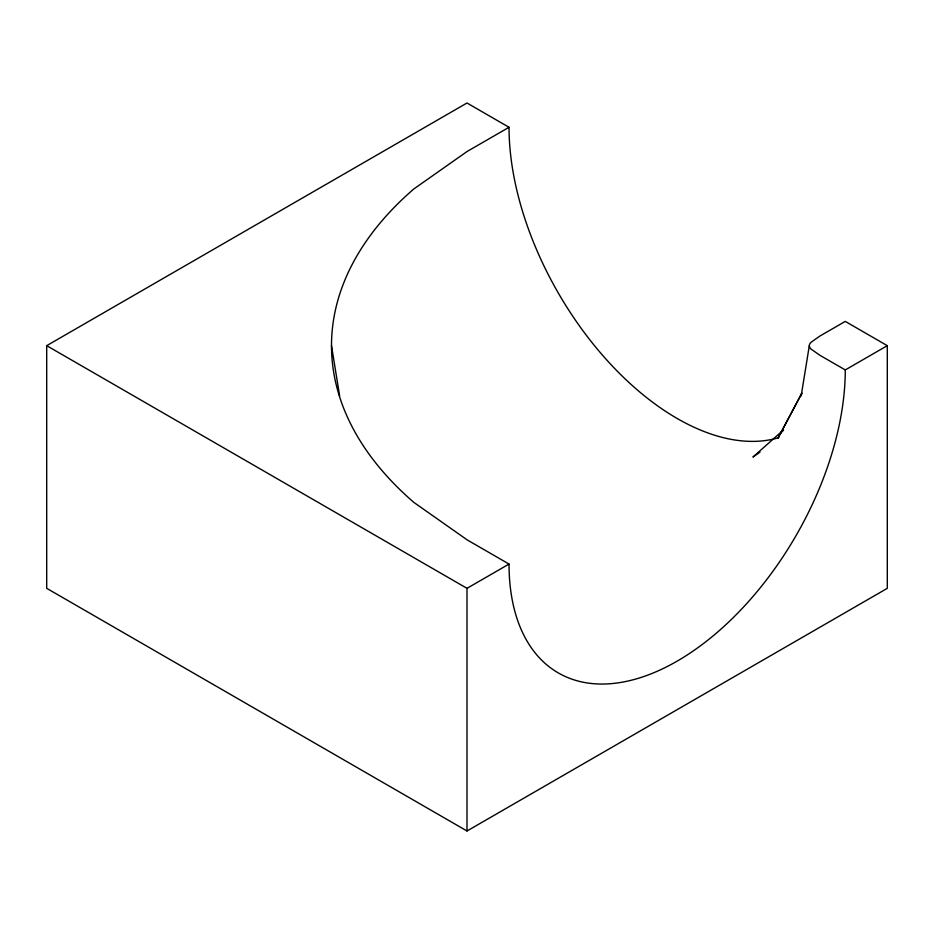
<?xml version="1.0" encoding="UTF-8"?>
<svg xmlns="http://www.w3.org/2000/svg" width="934" height="934" viewBox="0 0 934 934"><rect width="100%" height="100%" fill="white"/><g stroke="black" fill="none" stroke-linecap="round" stroke-linejoin="round"><path stroke-width="1.4" d="M809.311 345.673L801.174 395.911L801.535 393.786L778.127 437.918L801.944 393.004M780.555 433.294L783.521 430.095M783.428 429.99L752.944 457.053L760.007 452.079M887.3 345.673L845.27 369.934L819.9 355.294L811.121 349.118A10.741 6.199 0 0 1 811.121 342.229L819.9 336.053L845.27 321.401L887.3 345.673L887.3 588.327L467 830.991L46.7 588.327L46.7 345.673L467 103.009L509.03 127.281A237.761 137.275 60 0 0 602.395 355.06A237.761 137.275 60 0 0 778.793 437.661M509.03 127.281L467.152 151.46L413.832 188.96A488.552 282.068 0 0 0 413.832 502.375L467.152 539.875L509.03 564.066A237.761 137.275 -60 0 0 677.15 661.132A237.761 137.275 -60 0 0 845.27 369.934M46.7 345.673L467 588.327L509.03 564.066M331.5 345.673L339.637 395.911M467 588.327L467 830.991"/></g></svg>
